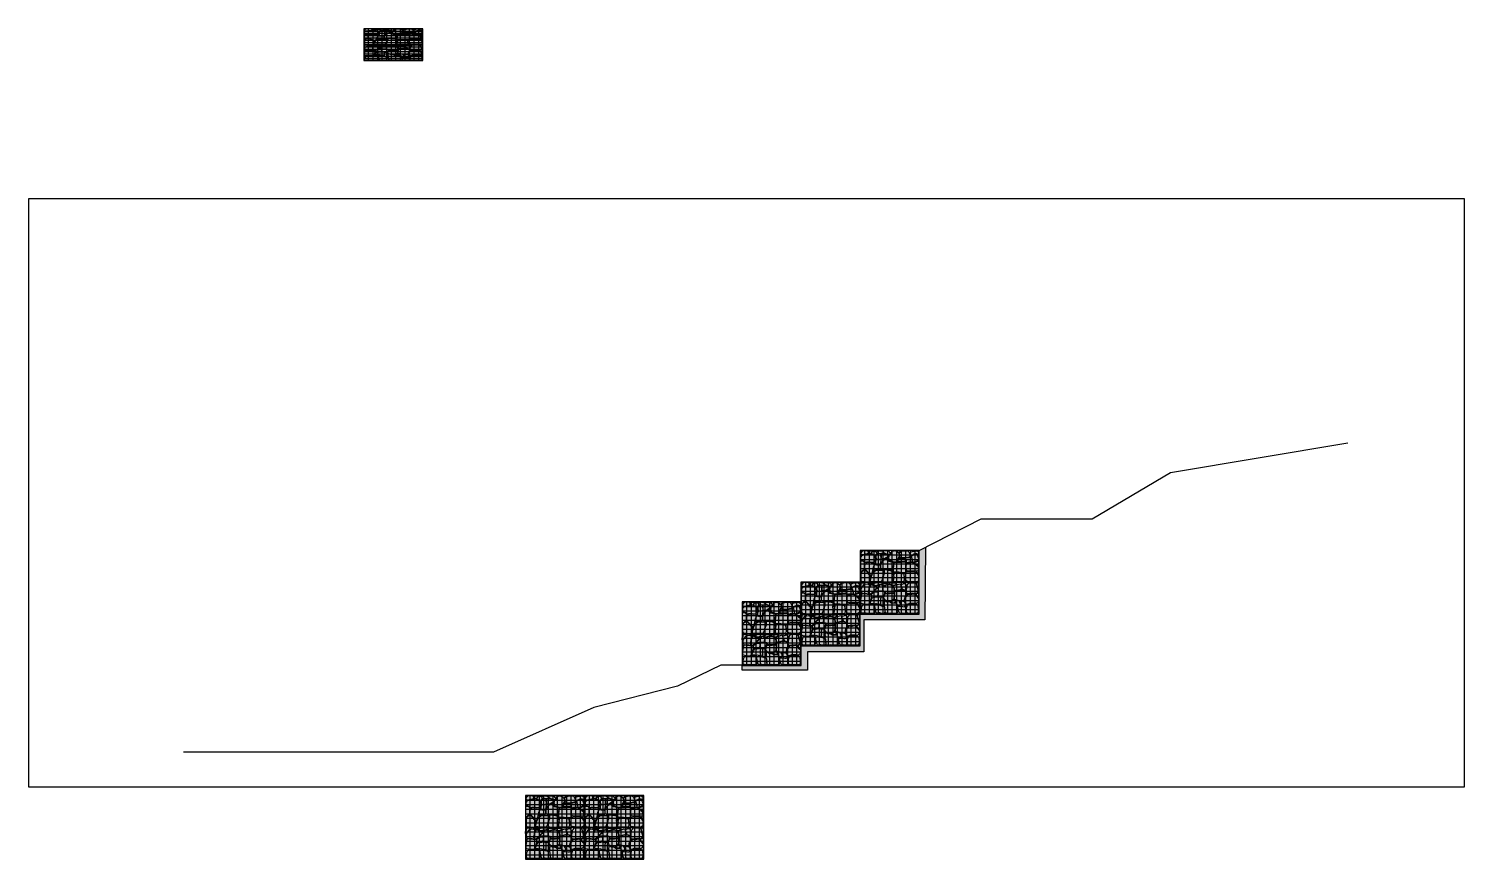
# Model space of a CAD drawing. Header units: millimetres. Extents: x -7601 to 8171, y 863 to 9985.
import ezdxf

# ---------------------------------------------------------------- set-up
doc = ezdxf.new("R2010")
doc.units = ezdxf.units.MM
for name, color, linetype in [('cad-block.com', 250, 'Continuous'), ('hatch stone', 254, 'Continuous'), ('net', 4, 'Continuous')]:
    doc.layers.add(name, color=color, linetype=linetype)

# ---------------------------------------------------------------- blocks, each defined once
blk = doc.blocks.new('Gabion wall')
at = {"layer": 'hatch stone'}
h = blk.add_hatch(color=256, dxfattribs=at)
h.dxf.hatch_style = 1
h.paths.add_polyline_path([(401, 696), (401, 690), (424, 676), (443, 686), (444, 696)])
h.paths.add_polyline_path([(619, 470), (634, 440), (644, 438), (644, 474)])
h.paths.add_polyline_path([(603, 559), (603, 565), (606, 570), (634, 581), (645, 581), (645, 565), (645, 553), (641, 549), (641, 540), (633, 533), (627, 533)])
h.paths.add_polyline_path([(565, 645), (556, 648), (543, 678), (571, 689), (623, 695), (644, 683), (637, 656), (623, 660), (597, 660)])
h.paths.add_polyline_path([(446, 616), (442, 620), (436, 629), (440, 643), (430, 671), (438, 681), (443, 681), (456, 693), (470, 693), (479, 696), (524, 696), (536, 684), (553, 645), (541, 626), (523, 623), (492, 617)])
h.paths.add_polyline_path([(579, 572), (577, 589), (568, 623), (563, 638), (564, 641), (611, 658), (623, 657), (632, 639), (644, 601), (644, 589), (624, 582), (610, 575), (598, 573), (584, 566)])
h.paths.add_polyline_path([(512, 564), (505, 599), (502, 613), (504, 616), (538, 623), (564, 625), (574, 586), (575, 572), (544, 569), (528, 567), (514, 560)])
h.paths.add_polyline_path([(419, 577), (419, 601), (425, 613), (495, 613), (498, 606), (494, 575), (472, 575)])
h.paths.add_polyline_path([(254, 692), (257, 677), (280, 667), (304, 661), (317, 655), (334, 662), (335, 670), (326, 680), (320, 689), (284, 693)])
h.paths.add_polyline_path([(102, 668), (93, 683), (89, 696), (116, 696), (137, 696), (138, 694), (126, 676), (121, 664)])
h.paths.add_polyline_path([(91, 668), (91, 682), (86, 693), (67, 696), (35, 696), (16, 685), (6, 664), (11, 655), (25, 653)])
h.paths.add_polyline_path([(150, 694), (171, 689), (178, 683), (181, 673), (184, 664), (181, 655), (170, 649), (166, 641), (149, 648), (134, 658), (130, 664), (130, 673), (132, 681), (137, 687)])
h.paths.add_polyline_path([(181, 679), (187, 665), (193, 666), (203, 669), (219, 666), (251, 671), (254, 676), (252, 686), (218, 692), (205, 696), (189, 696), (180, 685)])
h.paths.add_polyline_path([(172, 648), (172, 624), (177, 608), (185, 603), (219, 603), (231, 612), (231, 621), (229, 636), (227, 648), (230, 659), (225, 662), (205, 666), (196, 664), (184, 653)])
h.paths.add_polyline_path([(146, 570), (162, 578), (169, 590), (174, 601), (168, 621), (168, 634), (132, 654), (115, 663), (53, 652), (28, 644), (17, 638), (7, 628), (5, 616), (5, 599), (14, 591), (25, 588), (41, 582), (48, 573), (68, 570), (75, 572), (110, 572)])
h.paths.add_polyline_path([(172, 546), (210, 546), (220, 543), (224, 549), (233, 592), (227, 598), (188, 598), (176, 593), (171, 584), (171, 555)])
h.paths.add_polyline_path([(234, 614), (234, 625), (234, 639), (230, 649), (237, 667), (272, 667), (280, 662), (306, 657), (313, 645), (311, 626), (296, 624), (276, 613), (268, 605), (239, 607)])
h.paths.add_polyline_path([(283, 609), (283, 614), (298, 622), (310, 620), (315, 600), (312, 594), (307, 592)])
h.paths.add_polyline_path([(320, 584), (341, 584), (367, 573), (413, 577), (413, 602), (437, 643), (429, 665), (390, 693), (341, 684), (341, 658), (321, 653), (316, 628), (313, 622)])
h.paths.add_polyline_path([(545, 472), (517, 476), (507, 490), (507, 535), (514, 557), (531, 566), (545, 566), (560, 570), (575, 570), (580, 564), (595, 561), (616, 540), (620, 532), (627, 530), (637, 519), (640, 481), (634, 474)])
h.paths.add_polyline_path([(367, 467), (367, 496), (376, 570), (391, 570), (450, 570), (492, 573), (501, 568), (504, 512), (502, 493), (506, 478), (506, 468), (496, 458), (458, 454), (427, 459), (375, 459)])
h.paths.add_polyline_path([(301, 487), (270, 490), (259, 485), (233, 495), (227, 504), (227, 551), (254, 590), (279, 606), (286, 604), (318, 581), (368, 568), (368, 552), (360, 486)])
h.paths.add_polyline_path([(154, 479), (148, 489), (154, 520), (154, 530), (161, 545), (181, 542), (213, 542), (221, 537), (221, 495), (211, 485), (168, 481)])
h.paths.add_polyline_path([(52, 497), (50, 513), (55, 544), (63, 560), (78, 569), (90, 567), (101, 570), (123, 565), (136, 567), (159, 560), (161, 550), (143, 510), (127, 428), (111, 428), (80, 467)])
h.paths.add_polyline_path([(5, 469), (5, 583), (27, 583), (31, 583), (42, 577), (46, 566), (46, 490), (39, 483), (28, 479), (19, 471), (10, 467)])
h.paths.add_polyline_path([(618, 354), (538, 355), (524, 355), (505, 365), (493, 387), (485, 424), (485, 446), (508, 464), (540, 468), (594, 468), (620, 455), (638, 426), (642, 412), (642, 376), (637, 363)])
h.paths.add_polyline_path([(367, 357), (369, 394), (373, 405), (371, 426), (375, 436), (379, 453), (404, 453), (432, 451), (449, 446), (470, 446), (479, 441), (486, 393), (486, 371), (478, 355), (437, 354), (396, 354)])
h.paths.add_polyline_path([(247, 374), (250, 358), (288, 354), (346, 355), (366, 372), (366, 394), (352, 419), (352, 435), (364, 435), (370, 441), (350, 473), (310, 480), (277, 486), (268, 483), (264, 477), (264, 460), (264, 444), (256, 424)])
h.paths.add_polyline_path([(115, 358), (115, 377), (126, 417), (143, 460), (169, 477), (208, 481), (245, 481), (262, 471), (262, 453), (256, 442), (247, 405), (242, 377), (230, 354), (164, 353)])
h.paths.add_polyline_path([(16, 356), (47, 356), (75, 354), (110, 356), (116, 418), (96, 438), (76, 466), (67, 472), (56, 478), (18, 468), (7, 442), (7, 371)])
h = blk.add_hatch(color=256, dxfattribs=at)
h.dxf.hatch_style = 1
h.paths.add_polyline_path([(252, 310), (245, 321), (264, 340), (312, 340), (318, 326), (300, 324)])
h.paths.add_polyline_path([(100, 327), (90, 342), (96, 344), (120, 344), (135, 341), (138, 323), (129, 324), (124, 330)])
h.paths.add_polyline_path([(11, 281), (3, 284), (3, 300), (12, 320), (16, 344), (46, 344), (48, 337), (44, 327), (19, 297)])
h.paths.add_polyline_path([(173, 310), (173, 312), (194, 316), (212, 316), (209, 306), (189, 295)], flags=17)
h.paths.add_polyline_path([(122, 326), (100, 282), (100, 223), (111, 220), (152, 251), (157, 265), (189, 290), (172, 307), (145, 312)])
h.paths.add_polyline_path([(144, 336), (139, 321), (147, 317), (179, 315), (203, 323), (229, 326), (237, 321), (245, 334), (244, 337), (238, 342), (171, 342), (164, 338), (149, 338)])
h.paths.add_polyline_path([(92, 218), (73, 223), (47, 223), (22, 229), (16, 235), (11, 258), (13, 274), (21, 293), (46, 325), (66, 333), (89, 329), (113, 318), (96, 283), (93, 251), (89, 240), (94, 224)])
h.paths.add_polyline_path([(222, 324), (230, 324), (241, 313), (248, 300), (245, 257), (242, 253), (158, 253), (157, 257), (158, 261), (167, 271), (193, 289), (211, 304), (217, 320)])
h.paths.add_polyline_path([(392, 322), (370, 314), (358, 313), (340, 320), (325, 323), (321, 329), (321, 333), (332, 342), (388, 342), (394, 331)])
h.paths.add_polyline_path([(645, 284), (648, 334), (639, 338), (630, 342), (621, 339), (618, 336), (626, 306), (634, 296), (635, 284)])
h.paths.add_polyline_path([(615, 220), (615, 207), (636, 182), (646, 176), (647, 216), (643, 227), (631, 229)])
h.paths.add_polyline_path([(516, 222), (512, 232), (507, 240), (511, 263), (517, 318), (527, 332), (536, 344), (606, 340), (615, 336), (622, 310), (635, 263), (631, 233), (603, 220), (587, 227), (547, 225)])
h.paths.add_polyline_path([(468, 269), (466, 274), (463, 289), (463, 296), (455, 298), (449, 320), (455, 326), (477, 336), (492, 337), (501, 323), (502, 318), (512, 317), (513, 308), (510, 291), (508, 262), (503, 254), (499, 253), (480, 266), (471, 266)])
h.paths.add_polyline_path([(384, 256), (378, 286), (367, 293), (366, 306), (371, 312), (435, 333), (442, 330), (447, 317), (455, 288), (459, 276), (457, 275), (449, 272), (441, 267), (399, 259), (390, 255)])
h.paths.add_polyline_path([(272, 252), (275, 233), (280, 231), (304, 232), (347, 234), (369, 232), (376, 243), (376, 280), (374, 285), (367, 286), (364, 291), (362, 303), (353, 309), (338, 318), (324, 320), (303, 321), (288, 317), (276, 308), (255, 304), (251, 295), (248, 266), (254, 257), (262, 253)])
h.paths.add_polyline_path([(262, 178), (265, 192), (269, 213), (279, 226), (295, 226), (330, 225), (346, 229), (372, 229), (374, 203), (372, 181), (366, 159), (350, 148), (327, 139), (301, 140), (288, 145), (272, 156)])
h.paths.add_polyline_path([(198, 194), (201, 218), (200, 246), (204, 248), (267, 250), (270, 247), (267, 215), (261, 189), (232, 191), (198, 193)])
h.paths.add_polyline_path([(138, 189), (131, 195), (125, 214), (130, 225), (146, 237), (171, 246), (188, 246), (196, 238), (196, 214), (193, 203), (193, 196), (192, 192), (162, 187)])
h.paths.add_polyline_path([(9, 118), (59, 109), (98, 112), (111, 129), (124, 180), (127, 189), (124, 212), (85, 216), (67, 221), (52, 221), (21, 224), (16, 219), (11, 196), (5, 150), (4, 132)])
h.paths.add_polyline_path([(112, 119), (113, 131), (128, 171), (142, 187), (161, 184), (201, 190), (221, 185), (226, 177), (224, 155), (223, 111), (218, 107), (204, 104), (180, 111), (170, 114), (156, 110), (142, 113), (115, 117)])
h.paths.add_polyline_path([(246, 91), (229, 100), (227, 111), (228, 134), (227, 162), (230, 182), (236, 188), (259, 186), (260, 183), (258, 177), (269, 155), (267, 140), (264, 114), (261, 94), (254, 91)])
h.paths.add_polyline_path([(379, 162), (427, 150), (446, 144), (473, 140), (486, 144), (491, 172), (494, 188), (504, 192), (510, 196), (510, 220), (498, 249), (478, 264), (454, 264), (399, 257), (383, 247), (379, 239), (379, 195), (376, 173), (376, 167)])
h.paths.add_polyline_path([(507, 107), (494, 136), (497, 177), (517, 199), (522, 201), (522, 216), (526, 219), (543, 220), (552, 214), (585, 224), (596, 220), (622, 193), (634, 179), (646, 171), (645, 147), (634, 128), (631, 124), (624, 120), (601, 115), (592, 117), (542, 117), (519, 106)])
h.paths.add_polyline_path([(393, 129), (395, 137), (412, 151), (424, 149), (434, 128), (439, 116), (437, 99), (427, 85), (423, 85), (410, 95), (396, 121)])
h.paths.add_polyline_path([(343, 126), (337, 136), (339, 139), (363, 151), (369, 157), (386, 144), (390, 136), (389, 129), (378, 123), (371, 121), (361, 121)])
h.paths.add_polyline_path([(456, 87), (470, 82), (486, 81), (493, 85), (501, 85), (506, 93), (501, 109), (497, 119), (489, 138), (470, 138), (445, 141), (435, 135), (440, 120), (440, 102), (451, 88)])
h.paths.add_polyline_path([(533, 8), (518, 12), (511, 23), (511, 75), (516, 81), (521, 103), (546, 113), (585, 113), (598, 110), (627, 110), (635, 89), (639, 47), (637, 19), (627, 10), (602, 8), (564, 8)])
h.paths.add_polyline_path([(434, 10), (421, 35), (417, 59), (412, 73), (413, 85), (420, 84), (427, 85), (502, 80), (504, 78), (507, 70), (508, 21), (502, 11), (487, 8), (466, 11), (461, 8), (446, 8)])
edge = h.paths.add_edge_path()
edge.add_line((304, 8), (301, 10))
edge.add_line((301, 10), (280, 12))
edge.add_arc((280, 15), 2.96, 209.2961, 270, ccw=False)
edge.add_line((278, 14), (274, 40))
edge.add_line((274, 40), (272, 64))
edge.add_line((272, 64), (273, 71))
edge.add_line((273, 71), (267, 87))
edge.add_line((267, 87), (266, 97))
edge.add_line((266, 97), (272, 103))
edge.add_line((272, 103), (268, 117))
edge.add_line((268, 117), (269, 136))
edge.add_line((269, 136), (273, 144))
edge.add_arc((277, 142), 4.67, 64.5498, 152.2084, ccw=False)
edge.add_line((279, 146), (297, 136))
edge.add_line((297, 136), (311, 137))
edge.add_arc((313, 116), 21.2, 54.6393, 95.204, ccw=False)
edge.add_arc((385, 218), 104, 234.6393, 245.4339)
edge.add_arc((351, 142), 21, 245.4339, 274.9507)
edge.add_line((352, 122), (394, 120))
edge.add_line((394, 120), (402, 105))
edge.add_line((402, 105), (408, 94))
edge.add_line((408, 94), (412, 60))
edge.add_line((412, 60), (411, 49))
edge.add_line((411, 49), (413, 37))
edge.add_arc((374, 34), 39.2, -13.0449, 4.922, ccw=False)
edge.add_line((412, 25), (401, 8))
edge.add_line((401, 8), (337, 8))
edge.add_line((337, 8), (329, 11))
edge.add_line((329, 11), (304, 8))
edge = h.paths.add_edge_path()
edge.add_line((178, 13), (173, 37))
edge.add_line((173, 37), (169, 52))
edge.add_line((169, 52), (163, 83))
edge.add_line((163, 83), (163, 95))
edge.add_arc((168, 96), 4.67, 121.7826, 180.5803, ccw=False)
edge.add_line((165, 100), (216, 98))
edge.add_line((216, 98), (236, 92))
edge.add_line((236, 92), (244, 88))
edge.add_line((244, 88), (257, 87))
edge.add_arc((256, 76), 11, 37.3875, 83.6673, ccw=False)
edge.add_line((265, 83), (268, 75))
edge.add_arc((231, 61), 39, -1.9087, 20.7767, ccw=False)
edge.add_arc((388, 56), 118, 178.0913, 190.6861)
edge.add_line((272, 34), (270, 10))
edge.add_line((270, 10), (263, 8))
edge.add_line((263, 8), (228, 8))
edge.add_line((228, 8), (218, 12))
edge.add_line((218, 12), (199, 12))
edge.add_line((199, 12), (184, 9))
edge.add_line((184, 9), (181, 9))
edge.add_line((181, 9), (178, 13))
edge = h.paths.add_edge_path()
edge.add_line((13, 15), (13, 36))
edge.add_arc((155, 36), 142, 155.7178, 180, ccw=False)
edge.add_arc((37, 90), 12.4, 106.8827, 155.7178, ccw=False)
edge.add_arc((54, 34), 71, 94.0486, 106.8827, ccw=False)
edge.add_arc((1288, -20280), 20422, 93.2235, 93.4786, ccw=False)
edge.add_arc((142, 92), 18.3, 4.1621, 95.9726, ccw=False)
edge.add_arc((391, 75), 231, 175.5292, 189.8576)
edge.add_line((163, 35), (154, 11))
edge.add_arc((148, 14), 5.94, 263.0464, 333.1808, ccw=False)
edge.add_line((148, 8), (66, 9))
edge.add_line((66, 9), (22, 11))
edge.add_arc((22, 23), 12.4, 221.3823, 267.2671, ccw=False)
at = {"color": 0}
for points in [[(146, 570), (162, 578), (169, 590), (174, 601), (168, 621), (168, 634), (132, 654), (115, 663), (53, 652), (28, 644), (17, 638), (7, 628), (5, 616), (5, 599), (14, 591), (25, 588), (41, 582), (48, 573), (68, 570), (75, 572), (110, 572), (146, 570)], [(91, 668), (91, 682), (86, 693), (67, 696), (35, 696), (16, 685), (6, 664), (11, 655), (25, 653), (91, 668)], [(102, 668), (93, 683), (89, 696), (116, 696), (137, 696), (138, 694), (126, 676), (121, 664), (102, 668)], [(150, 694), (171, 689), (178, 683), (181, 673), (184, 664), (181, 655), (170, 649), (166, 641), (149, 648), (134, 658), (130, 664), (130, 673), (132, 681), (137, 687), (150, 694)], [(172, 648), (172, 624), (177, 608), (185, 603), (219, 603), (231, 612), (231, 621), (229, 636), (227, 648), (230, 659), (225, 662), (205, 666), (196, 664), (184, 653), (172, 648)], [(181, 679), (187, 665), (193, 666), (203, 669), (219, 666), (251, 671), (254, 676), (252, 686), (218, 692), (205, 696), (189, 696), (180, 685), (181, 679)], [(234, 614), (234, 625), (234, 639), (230, 649), (237, 667), (272, 667), (280, 662), (306, 657), (313, 645), (311, 626), (296, 624), (276, 613), (268, 605), (239, 607), (234, 614)], [(254, 692), (257, 677), (280, 667), (304, 661), (317, 655), (334, 662), (335, 670), (326, 680), (320, 689), (284, 693), (254, 692)], [(320, 584), (341, 584), (367, 573), (413, 577), (413, 602), (437, 643), (429, 665), (390, 693), (390, 693), (390, 693), (390, 693), (341, 684), (341, 658), (321, 653), (316, 628), (313, 622), (320, 584)], [(401, 696), (401, 690), (424, 676), (443, 686), (444, 696)], [(446, 616), (442, 620), (436, 629), (440, 643), (430, 671), (438, 681), (443, 681), (456, 693), (470, 693), (479, 696), (524, 696), (536, 684), (553, 645), (541, 626), (523, 623), (492, 617), (446, 616)], [(565, 645), (556, 648), (543, 678), (571, 689), (623, 695), (623, 695), (644, 683), (637, 656), (623, 660), (597, 660), (565, 645)], [(579, 572), (577, 589), (568, 623), (563, 638), (564, 641), (611, 658), (623, 657), (632, 639), (644, 601), (644, 589), (624, 582), (610, 575), (598, 573), (584, 566), (579, 572)], [(5, 469), (5, 583), (27, 583), (31, 583), (42, 577), (46, 566), (46, 490), (39, 483), (28, 479), (19, 471), (10, 467), (5, 469)], [(16, 356), (47, 356), (75, 354), (110, 356), (116, 418), (96, 438), (76, 466), (67, 472), (56, 478), (18, 468), (7, 442), (7, 371), (16, 356)], [(52, 497), (50, 513), (55, 544), (63, 560), (78, 569), (90, 567), (101, 570), (123, 565), (136, 567), (159, 560), (161, 550), (143, 510), (127, 428), (111, 428), (80, 467), (52, 497)], [(115, 358), (115, 377), (126, 417), (143, 460), (169, 477), (208, 481), (245, 481), (262, 471), (262, 453), (256, 442), (247, 405), (242, 377), (230, 354), (164, 353), (115, 358)], [(154, 479), (148, 489), (154, 520), (154, 530), (161, 545), (181, 542), (213, 542), (221, 537), (221, 495), (211, 485), (168, 481), (154, 479)], [(172, 546), (210, 546), (220, 543), (224, 549), (233, 592), (227, 598), (188, 598), (176, 593), (171, 584), (171, 555), (172, 546)], [(301, 487), (270, 490), (259, 485), (233, 495), (227, 504), (227, 551), (254, 590), (279, 606), (286, 604), (318, 581), (368, 568), (368, 552), (360, 486), (301, 487)], [(247, 374), (250, 358), (288, 354), (346, 355), (366, 372), (366, 394), (352, 419), (352, 435), (364, 435), (370, 441), (350, 473), (310, 480), (277, 486), (268, 483), (264, 477), (264, 460), (264, 444), (256, 424), (247, 374)], [(283, 609), (283, 614), (298, 622), (310, 620), (315, 600), (312, 594), (307, 592), (283, 609)], [(367, 467), (367, 496), (376, 570), (391, 570), (450, 570), (492, 573), (501, 568), (504, 512), (502, 493), (506, 478), (506, 468), (496, 458), (458, 454), (427, 459), (375, 459), (367, 467)], [(419, 577), (419, 601), (425, 613), (495, 613), (498, 606), (494, 575), (472, 575), (419, 577)], [(512, 564), (505, 599), (502, 613), (504, 616), (538, 623), (564, 625), (574, 586), (575, 572), (544, 569), (528, 567), (514, 560), (512, 564)], [(545, 472), (517, 476), (507, 490), (507, 535), (514, 557), (531, 566), (545, 566), (560, 570), (575, 570), (580, 564), (595, 561), (616, 540), (620, 532), (627, 530), (637, 519), (640, 481), (634, 474), (545, 472)], [(603, 559), (603, 565), (606, 570), (634, 581), (645, 581), (645, 565), (645, 553), (641, 549), (641, 540), (633, 533), (627, 533), (603, 559)], [(619, 470), (634, 440), (644, 438), (644, 474), (619, 470)], [(11, 281), (3, 284), (3, 300), (12, 320), (16, 344), (46, 344), (48, 337), (44, 327), (19, 297), (11, 281)], [(92, 218), (73, 223), (47, 223), (22, 229), (16, 235), (11, 258), (13, 274), (21, 293), (46, 325), (66, 333), (89, 329), (113, 318), (96, 283), (93, 251), (89, 240), (94, 224), (92, 218)], [(100, 327), (90, 342), (96, 344), (120, 344), (135, 341), (138, 323), (129, 324), (124, 330), (100, 327)], [(122, 326), (100, 282), (100, 223), (111, 220), (152, 251), (157, 265), (189, 290), (172, 307), (145, 312), (122, 326)], [(144, 336), (139, 321), (147, 317), (179, 315), (203, 323), (229, 326), (237, 321), (245, 334), (244, 337), (238, 342), (171, 342), (164, 338), (149, 338), (144, 336)], [(222, 324), (230, 324), (241, 313), (248, 300), (245, 257), (242, 253), (158, 253), (157, 257), (158, 261), (167, 271), (193, 289), (211, 304), (217, 320), (222, 324)], [(173, 310), (173, 312), (194, 316), (212, 316), (209, 306), (189, 295), (173, 310)], [(252, 310), (245, 321), (264, 340), (312, 340), (318, 326), (300, 324), (252, 310)], [(272, 252), (272, 252), (272, 252), (275, 233), (280, 231), (304, 232), (347, 234), (369, 232), (376, 243), (376, 280), (374, 285), (367, 286), (364, 291), (362, 303), (353, 309), (338, 318), (324, 320), (303, 321), (288, 317), (276, 308), (255, 304), (251, 295), (248, 266), (254, 257), (262, 253), (272, 252)], [(392, 322), (370, 314), (358, 313), (340, 320), (325, 323), (321, 329), (321, 333), (332, 342), (388, 342), (394, 331), (392, 322)], [(384, 256), (378, 286), (367, 293), (366, 306), (371, 312), (435, 333), (442, 330), (447, 317), (455, 288), (459, 276), (457, 275), (449, 272), (441, 267), (399, 259), (390, 255), (384, 256)], [(367, 357), (369, 394), (373, 405), (371, 426), (375, 436), (379, 453), (404, 453), (432, 451), (449, 446), (470, 446), (479, 441), (486, 393), (486, 371), (478, 355), (437, 354), (396, 354), (367, 357)], [(468, 269), (466, 274), (463, 289), (463, 296), (455, 298), (449, 320), (455, 326), (477, 336), (492, 337), (501, 323), (502, 318), (512, 317), (513, 308), (510, 291), (508, 262), (503, 254), (499, 253), (480, 266), (471, 266), (468, 269)], [(618, 354), (538, 355), (524, 355), (505, 365), (493, 387), (485, 424), (485, 446), (508, 464), (540, 468), (594, 468), (620, 455), (638, 426), (642, 412), (642, 376), (637, 363), (618, 354)], [(516, 222), (512, 232), (507, 240), (511, 263), (517, 318), (527, 332), (536, 344), (606, 340), (615, 336), (622, 310), (635, 263), (631, 233), (603, 220), (587, 227), (547, 225), (516, 222)], [(645, 284), (648, 334), (639, 338), (630, 342), (621, 339), (618, 336), (626, 306), (634, 296), (635, 284), (645, 284)], [(9, 118), (59, 109), (98, 112), (111, 129), (124, 180), (127, 189), (124, 212), (85, 216), (67, 221), (52, 221), (21, 224), (16, 219), (11, 196), (5, 150), (4, 132), (9, 118)], [(112, 119), (113, 131), (128, 171), (142, 187), (161, 184), (201, 190), (221, 185), (226, 177), (224, 155), (223, 111), (218, 107), (204, 104), (180, 111), (170, 114), (156, 110), (142, 113), (115, 117), (112, 119)], [(138, 189), (131, 195), (125, 214), (130, 225), (146, 237), (171, 246), (188, 246), (196, 238), (196, 214), (193, 203), (193, 196), (192, 192), (162, 187), (138, 189)], [(198, 194), (201, 218), (200, 246), (204, 248), (267, 250), (270, 247), (267, 215), (261, 189), (232, 191), (198, 193)], [(246, 91), (229, 100), (227, 111), (228, 134), (227, 162), (230, 182), (236, 188), (259, 186), (260, 183), (258, 177), (269, 155), (267, 140), (264, 114), (261, 94), (254, 91), (246, 91)], [(262, 178), (265, 192), (269, 213), (279, 226), (295, 226), (330, 225), (346, 229), (372, 229), (374, 203), (372, 181), (366, 159), (350, 148), (327, 139), (301, 140), (288, 145), (272, 156), (262, 178)], [(379, 162), (427, 150), (446, 144), (473, 140), (486, 144), (491, 172), (494, 188), (504, 192), (510, 196), (510, 220), (498, 249), (478, 264), (454, 264), (399, 257), (383, 247), (379, 239), (379, 195), (376, 173), (376, 167), (379, 162)], [(507, 107), (494, 136), (497, 177), (517, 199), (522, 201), (522, 216), (526, 219), (543, 220), (552, 214), (585, 224), (596, 220), (622, 193), (634, 179), (646, 171), (645, 147), (634, 128), (631, 124), (624, 120), (601, 115), (592, 117), (542, 117), (519, 106), (507, 107)], [(615, 220), (615, 207), (636, 182), (646, 176), (647, 216), (643, 227), (631, 229), (615, 220)], [(343, 126), (337, 136), (339, 139), (363, 151), (369, 157), (386, 144), (390, 136), (389, 129), (378, 123), (371, 121), (361, 121), (343, 126)], [(393, 129), (395, 137), (412, 151), (424, 149), (434, 128), (439, 116), (437, 99), (427, 85), (423, 85), (410, 95), (396, 121), (393, 129)], [(434, 10), (421, 35), (417, 59), (412, 73), (413, 85), (420, 84), (427, 85), (502, 80), (504, 78), (507, 70), (508, 21), (502, 11), (487, 8), (466, 11), (461, 8), (446, 8), (434, 10)], [(456, 87), (470, 82), (486, 81), (493, 85), (501, 85), (506, 93), (501, 109), (497, 119), (489, 138), (470, 138), (445, 141), (435, 135), (440, 120), (440, 102), (451, 88), (456, 87)], [(533, 8), (518, 12), (511, 23), (511, 75), (516, 81), (521, 103), (546, 113), (585, 113), (598, 110), (627, 110), (635, 89), (639, 47), (637, 19), (627, 10), (602, 8), (564, 8), (533, 8)]]:
    blk.add_lwpolyline(points, close=True, dxfattribs=at)
for points in [[(13, 15), (13, 36, -0.106349), (26, 95, -0.216368), (33, 102, -0.056058), (49, 104, -0.001113), (140, 110, 0.018876), (140, 110, -0.423499), (160, 93, -0.036075), (160, 93, 0.062601), (163, 35, -0.163697), (163, 35), (154, 11, -0.315943), (148, 8), (66, 9), (66, 9), (22, 11, -0.202929), (13, 15, -2.213841)], [(178, 13), (173, 37), (169, 52), (163, 83), (163, 95, -0.262334), (165, 100), (216, 98), (236, 92), (244, 88), (257, 87, -0.204724), (265, 83), (268, 75, -0.099308), (270, 60, 0.055011), (272, 34), (270, 10), (263, 8), (228, 8), (218, 12), (199, 12), (184, 9), (181, 9), (178, 13)], [(304, 8), (301, 10), (280, 12), (280, 12, -0.271244), (278, 14), (274, 40), (272, 64), (273, 71), (267, 87), (266, 97), (272, 103), (268, 117), (269, 136), (273, 144, -0.402294), (279, 146), (297, 136), (311, 137, -0.178869), (325, 133, 0.047136), (342, 123, 0.129508), (352, 122), (394, 120), (402, 105), (408, 94), (412, 60), (411, 49), (413, 37, -0.078557), (412, 25), (401, 8), (337, 8), (329, 11)]]:
    blk.add_lwpolyline(points, format="xyb", close=True, dxfattribs=at)
at = {"layer": 'net'}
for points in [[(0, 700), (0, 350), (650, 350), (650, 700), (0, 700)], [(0, 650), (650, 650)], [(50, 700), (50, 350)], [(100, 700), (100, 350)], [(150, 700), (150, 350)], [(200, 700), (200, 350)], [(250, 700), (250, 350)], [(300, 700), (300, 350)], [(350, 700), (350, 350)], [(400, 700), (400, 350)], [(450, 700), (450, 350)], [(500, 700), (500, 350)], [(550, 700), (550, 350)], [(600, 700), (600, 350)], [(0, 600), (650, 600)], [(0, 550), (650, 550)], [(0, 500), (650, 500)], [(0, 450), (650, 450)], [(0, 400), (650, 400)], [(0, 350), (0, 0), (650, 0), (650, 350), (0, 350)], [(50, 350), (50, 0)], [(100, 350), (100, 0)], [(150, 350), (150, 0)], [(200, 350), (200, 0)], [(250, 350), (250, 0)], [(300, 350), (300, 0)], [(350, 350), (350, 0)], [(400, 350), (400, 0)], [(450, 350), (450, 0)], [(500, 350), (500, 0)], [(550, 350), (550, 0)], [(600, 350), (600, 0)], [(0, 300), (650, 300)], [(0, 250), (650, 250)], [(0, 200), (650, 200)], [(0, 150), (650, 150)], [(0, 100), (650, 100)], [(0, 50), (650, 50)]]:
    blk.add_lwpolyline(points, dxfattribs=at)
for points in [[(3, 697), (3, 353), (647, 353), (647, 697)], [(3, 347), (3, 3), (647, 3), (647, 347)]]:
    blk.add_lwpolyline(points, close=True, dxfattribs=at)
blk = doc.blocks.new('*U1')
at = {"layer": 'cad-block.com'}
blk.add_blockref('Gabion wall', (-325, -350), dxfattribs=at)
blk = doc.blocks.new('*U2')
at = {"color": 0, "linetype": 'ByBlock', "lineweight": -2, "transparency": 16777216}
for p in [(0, 0), (650, 0)]:
    blk.add_blockref('*U1', p, dxfattribs=at)

msp = doc.modelspace()

# ---------------------------------------------------------------- hatches: boundary and pattern name
h = msp.add_hatch()
h.set_pattern_fill('EARTH', color=1, scale=5, angle=45)
h.paths.add_polyline_path([(956, 2939), (956, 3141), (1574, 3141), (1574, 3493), (2245, 3493), (2252, 4291), (2183, 4256), (2183, 3906), (2183, 3556), (1533, 3556), (1533, 3206), (886, 3206), (886, 2990), (236, 2990), (236, 2939)])

# ---------------------------------------------------------------- linework, layer by layer
at = {"color": 1}
for p, q in [((4942, 5111), (6893, 5438)), ((4082, 4601), (4942, 5111)), ((2183, 4256), (2863, 4601)), ((2863, 4601), (4082, 4601))]:
    msp.add_line(p, q, dxfattribs=at)
at = {"color": 116, "true_color": 0x136734}
for p, q in [((2, 2993), (-473, 2764)), ((239, 2993), (2, 2993)), ((-473, 2764), (-1391, 2531)), ((-1391, 2531), (-2494, 2038)), ((-2494, 2038), (-5900, 2038))]:
    msp.add_line(p, q, dxfattribs=at)
msp.add_lwpolyline([(-7601, 8121), (8171, 8121), (8171, 1653), (-7601, 1653)], close=True, dxfattribs=at)
msp.add_lwpolyline([(2252, 4291), (2245, 3493), (1574, 3493), (1574, 3141), (956, 3141), (956, 2939), (236, 2939), (236, 2990)], dxfattribs=at)

# ---------------------------------------------------------------- block references
at = {"color": 116, "true_color": 0x136734, "yscale": 0.5}
msp.add_blockref('Gabion wall', (-3920, 9635), dxfattribs=at)
at = {"color": 1}
for name, p in [('Gabion wall', (1533, 3556)), ('Gabion wall', (883, 3206)), ('Gabion wall', (236, 2990)), ('*U2', (-1819, 1213))]:
    msp.add_blockref(name, p, dxfattribs=at)

doc.saveas('drawing.dxf')
